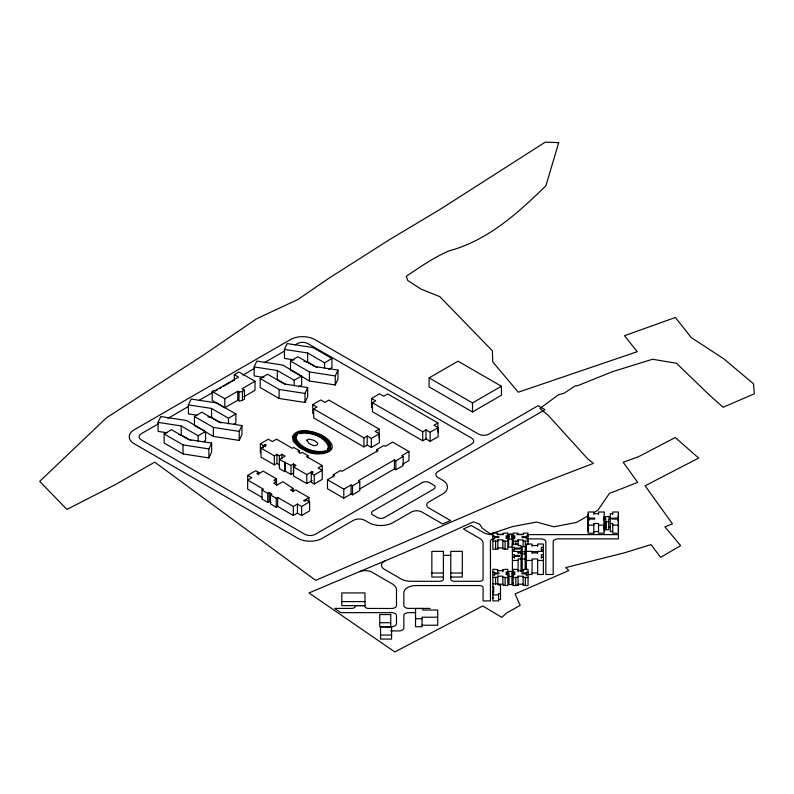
<?xml version="1.0" encoding="UTF-8"?>
<svg xmlns="http://www.w3.org/2000/svg" width="794" height="794" viewBox="0 0 794 794"><rect width="100%" height="100%" fill="white"/><g stroke="black" fill="none" stroke-linecap="round" stroke-linejoin="round"><path stroke-width="1.19" d="M505.083 585.307L502.88 585.307L502.88 576.186L497.808 576.186L497.808 577.298L492.895 577.546M507.783 537.578L507.783 533.002L502.88 533.25L502.88 534.362L497.808 534.362L497.808 533.25L492.895 533.002L492.895 549.259L497.808 549.011L497.808 547.9L502.88 547.9M505.083 549.011L502.88 549.011L502.88 539.88L497.808 539.88L497.808 540.992L492.895 541.24M507.783 573.883L507.783 569.298L502.88 569.546L502.88 570.658L497.808 570.658M525.33 585.307L523.127 585.307L523.127 576.186L518.055 576.186L518.055 577.298L515.842 577.298L515.842 585.555L513.142 585.555L513.142 582.617M502.88 577.298L505.083 577.298L505.083 585.555L507.783 585.555L507.783 574.598L506.106 574.598L506.106 573.913L509.014 573.913L509.014 584.533L511.912 584.533L511.912 573.913L514.82 573.913L514.82 574.598L513.142 574.598L513.142 577.546L515.842 577.546M502.88 540.992L505.083 540.992L505.083 549.259L507.783 549.259L507.783 538.511L506.106 538.511L506.106 537.617L508.666 537.617L508.666 547.126L512.259 547.126L512.259 537.617L514.82 537.617L514.82 538.302L513.142 538.302L513.142 541.24L515.842 541.24M515.842 585.307L518.055 585.307L518.055 584.205L523.127 584.205M523.127 546.758L523.127 539.88L518.055 539.88L518.055 540.992L515.842 540.992L515.842 544.674M328.269 447.727L328.319 446.635M328.22 447.925L327.942 448.679M296.46 436.293L296.37 438.963M167.137 432.79L158.085 431.39L158.085 422.378L160.795 416.532L186.65 420.532L205.577 431.46L205.577 440.481L203.463 441.702M196.932 415.212L188.406 413.892L188.406 404.871L191.116 399.035L216.96 403.034L235.887 413.962L235.887 422.984L233.773 424.204M208.901 457.93L208.901 448.908L211.621 443.072L188.476 439.489L171.534 429.713L164.13 433.981L164.13 443.002L183.057 453.93L208.901 457.93L211.621 452.084L211.621 443.072M263.896 377.438L254.149 375.929L254.149 366.917L256.859 361.072L282.714 365.071L301.641 375.999L301.641 385.021L298.465 386.857M202.847 430.358L213.368 436.432L239.222 440.422L239.222 431.41L241.932 425.564L218.787 421.991L201.845 412.205L194.441 416.483L194.441 425.505L200.753 429.147M239.222 440.422L241.932 434.586L241.932 425.564M294.207 359.94L284.46 358.431L284.46 349.41L287.17 343.574L313.025 347.574L331.952 358.501L331.952 367.523L328.776 369.349M304.965 402.469L304.965 393.447L307.675 387.611L284.54 384.028L267.598 374.252L260.194 378.52L260.194 387.541L279.111 398.469L304.965 402.469L307.675 396.623L307.675 387.611M335.276 384.961L335.276 375.949L337.996 370.103L314.851 366.53L297.909 356.744L290.505 361.022L290.505 370.044L309.432 380.971L335.276 384.961L337.996 379.125L337.996 370.103M296.549 436.095L297.353 434.983M327.862 448.828L327.396 449.473M234.339 380.306L234.339 374.669L238.944 372.009L255.003 381.279L255.003 390.301L244.006 396.643M255.003 381.279L242.011 388.782L244.443 390.182L244.443 399.203C242.587 400.295 239.709 401.833 237.763 400.255L224.811 407.729L212.206 400.444L212.206 391.422L214.052 390.36L214.807 390.797L238.537 377.09L234.339 374.669M158.314 423.887L141.193 433.772A7.364 4.248 0 0 0 141.193 439.787L304.916 534.302A7.364 4.248 0 0 0 315.327 534.302L471.557 444.104A7.364 4.248 0 0 0 471.557 438.099L307.834 343.574A7.364 4.248 0 0 0 297.422 343.574L295.279 344.814M167.951 418.329L188.277 406.588M198.976 400.414L212.891 392.385M215.025 391.144L217.169 389.914M219.313 388.673L221.447 387.442M223.59 386.202L234.29 380.028M242.855 375.086L254.626 368.287M264.253 362.729L284.58 350.988M212.206 391.422L224.811 398.707L237.763 391.234C239.709 392.822 242.587 391.283 244.443 390.182M158.085 422.378L181.231 425.961L198.172 435.737L205.577 431.46M188.406 404.871L211.541 408.453L228.483 418.24L235.887 413.962M254.149 366.917L277.295 370.5L294.237 380.276L301.641 375.999M284.46 349.41L307.606 352.993L324.548 362.779L331.952 358.501M312.747 413.605L312.747 404.593L320.746 399.968L324.915 402.369L328.885 400.077L379.155 429.107L379.155 438.119M379.155 429.107L375.185 431.4L379.353 433.802L379.353 442.824L371.344 447.439L367.185 445.037L363.94 446.913L313.67 417.882L313.67 408.87L316.935 406.985L312.747 404.593M260.353 452.868L260.353 443.846L268.352 439.221L272.402 441.563L276.52 439.181L292.311 448.302L293.76 447.469L299.487 450.774L299.487 453.027M260.353 443.846L263.36 445.583L265.265 444.481L266.308 445.077L261.018 448.134L261.018 457.155L274.347 464.857L276.898 463.388L279.349 464.808M371.532 407.471L371.532 398.449L379.532 393.824L383.701 396.236L387.671 393.943L437.941 422.964L437.941 431.986M261.018 448.134L274.347 455.835L276.898 454.367L279.349 455.786L281.959 454.287L285.195 456.153L279.349 459.528L291.021 465.463L293.572 463.994L296.023 465.413L293.482 466.882L293.482 475.904L306.812 483.596L312.111 480.539M437.941 422.964L433.971 425.256L438.139 427.658L438.139 436.68L430.13 441.305L425.971 438.893L422.726 440.769L372.455 411.749L372.455 402.727L375.721 400.841L371.532 398.449M262.397 497.6L247.659 489.094L247.718 475.358L255.728 470.743L258.735 472.48L258.735 474.733M258.735 472.48L256.829 473.581L257.871 474.177L263.161 471.12L276.501 478.822L276.501 485.581M299.487 450.774L298.038 451.607L300.797 453.205L302.246 452.372L307.973 455.677L307.973 457.93M429.107 377.884L458.029 361.191L501.421 386.241L501.421 395.253L472.499 411.957L429.107 386.906L429.107 377.884L472.499 402.935L501.421 386.241M307.973 455.677L306.524 456.51L322.205 465.562L322.255 479.358L314.245 483.983L311.238 482.246L311.238 473.224L313.154 472.122L312.111 471.527L306.812 474.584L293.482 466.882M279.349 455.786L279.349 468.539L284.599 471.576L285.294 471.17L291.021 474.475L293.572 473.006L293.572 463.994M276.501 478.822L273.95 480.291L276.411 481.71L273.811 483.209L277.037 485.084L282.882 481.71L293.175 488.449L293.175 491.823M271.022 502.582L269.176 501.52L267.737 502.354L262.01 499.049L262.01 490.027L263.449 489.193L247.659 480.072L251.767 477.7L247.718 475.358M262.01 490.027L267.737 493.332L269.176 492.498L271.935 494.086L270.496 494.93L270.496 503.942L276.223 507.247L277.662 506.413L293.343 515.465L297.452 513.093L301.621 515.495L309.63 510.87L309.63 501.858L306.623 500.121L304.707 501.222L303.665 500.617L308.965 497.56L308.965 502.076M313.67 408.87L363.94 437.891L367.185 436.015L371.344 438.427L379.353 433.802M322.205 465.562L318.086 467.934L322.255 470.346L314.245 474.961L311.238 473.224M270.496 494.93L276.223 498.235L277.662 497.401L293.343 506.453L297.452 504.071L301.621 506.483L309.63 501.858M293.175 488.449L290.624 489.918L293.085 491.337L295.626 489.868L308.965 497.56M333.282 476.966L333.282 474.713L340.576 470.505L342.025 471.338L378.123 450.506L376.674 449.662L376.674 451.925M376.674 449.662L383.959 445.454L385.408 446.297L392.653 442.109L408.97 451.528L408.97 460.55L402.757 464.133M359.394 489.164L394.429 468.936L395.878 469.77L403.173 465.562L403.173 456.55L395.878 460.758L394.429 459.925L358.332 480.757L359.781 481.601L359.781 490.613L352.496 494.821L351.047 493.987L343.802 498.175L327.485 488.757L327.485 479.735L334.731 475.546L333.282 474.713M372.455 402.727L422.726 431.747L425.971 429.882L430.13 432.283L438.139 427.658M327.485 479.735L343.802 489.154L351.047 484.965L352.496 485.809L359.781 481.601M408.97 451.528L401.724 455.716L403.173 456.55M588.265 515.733L576.543 522.402L553.855 526.799L536.575 522.065L512.706 526.551L490.374 533.945L482.176 528.109L479.616 524.179L473.462 521.827L419.877 546.163L308.965 592.949L394.836 651.914L482.762 605.971L501.798 617.385L506.562 613.028L520.179 605.336L515.048 593.922L568.782 570.588L565.785 567.591L624.501 552.793L651.001 544.595L660.588 557.319L680.647 545.657L664.915 526.849L672.449 523.841L645.075 485.799L698.66 458.078L675.237 437.534L638.406 456.768L623.181 462.257L637.681 482.385L609.415 493.451L597.852 510.274L593.594 512.706M297.859 433.742L299.417 433.117A8.506 4.913 0 0 1 300.668 432.809C312.409 429.048 340.576 445.652 324.339 451.776M325.203 450.883C316.727 453.334 300.986 448.898 296.41 439.102M299.834 433.633C310.226 431.817 324.041 436.025 328.289 446.347M324.021 451.846C314.89 453.493 291.835 447.002 296.291 434.923A7.424 4.288 0 0 1 297.611 433.881M390.668 630.932L398.965 630.912A4.913 2.839 0 0 0 403.848 628.084L403.848 615.499A4.913 2.839 0 0 1 408.761 612.66L415.629 612.66M593.793 513.688L598.537 513.688M612.74 513.688L610.278 513.688L610.278 518.264M588.106 514.016L588.106 531.196M618.417 514.016L618.417 531.196M588.106 517.023L588.801 517.023L588.801 520.457M604.224 517.013L603.529 517.013L603.529 518.055L605.455 518.055L605.455 516.566L609.058 516.566L609.058 518.055L610.278 518.055M618.417 517.013L617.722 517.013L617.722 520.457M588.801 518.125L594.775 518.125L594.775 519.077L588.801 519.077M617.722 518.125L611.757 518.125L611.757 519.068L617.722 519.068M588.106 520.179L588.801 520.179M617.722 520.179L618.417 520.179M605.802 521.737L608.71 521.737M604.224 521.976L604.224 531.196M593.793 514.304L593.793 512.011L588.106 512.011L588.106 533.211L593.793 533.201L593.793 523.514L598.537 523.514L598.537 533.201L604.224 533.201L604.224 520.179L603.529 520.179L603.529 519.147L605.802 519.147L605.802 529.757L608.71 529.757L608.71 519.147L610.278 519.147L610.278 531.533L612.74 531.533M610.278 523.514L612.74 523.514L612.74 533.201L618.417 533.201L618.417 512.011L612.74 512.011L612.74 514.304M588.106 525.033L588.801 525.033M588.106 525.191L593.793 525.191L593.793 523.514M598.537 525.191L604.224 525.191M612.74 525.191L618.417 525.191M603.529 527.156L605.802 527.156M608.71 527.156L610.278 527.156M588.106 528.199L588.801 528.199M603.529 528.199L604.224 528.199M598.537 531.533L593.793 531.533L593.793 533.201M497.074 534.62L503.267 534.62M508.22 534.62L513.172 534.62M516.884 534.62L523.077 534.62M528.03 534.62L618.417 534.62L618.417 538.878L558.103 538.878A4.913 2.839 0 0 0 553.19 541.707L553.19 574.479L545.825 574.479L545.825 541.707A4.913 2.839 0 0 0 540.922 538.878L527.375 538.878M507.783 535.732L506.106 535.732L506.106 536.625L509.014 536.625M513.142 535.732L514.82 535.732L514.82 536.625L511.912 536.625M492.895 535.94L494.573 535.94L494.573 538.987M528.03 535.94L526.353 535.94L526.353 538.987M494.573 536.694L498.91 536.694L498.91 537.548L494.573 537.548M526.353 536.694L522.015 536.694L522.015 537.548L526.353 537.548M492.895 538.302L494.573 538.302M526.353 538.302L528.03 538.302M508.666 539.106L512.259 539.106M523.127 540.992L525.33 540.992L525.33 548.118M505.083 541.24L507.783 541.24M525.33 541.24L528.03 541.24M518.135 544.277L512.408 544.029L512.408 573.318M532.079 545.528L537.647 545.528M512.408 547.344L514.373 547.344L514.373 550.391M543.374 547.344L541.409 547.344L541.409 550.788M520.08 547.9L522.115 547.9M526.353 548.029L525.479 548.029L525.479 546.55L521.876 546.55L521.876 548.029L521.043 548.029L521.043 545.528L518.135 545.528L518.055 539.88M514.373 548.108L519.484 548.108L519.484 549.051L514.373 549.051M512.408 549.805L514.373 549.805M541.409 549.914L543.374 549.914M512.408 551.364L521.043 551.622M526.353 551.364L532.079 551.364L532.079 553.12M543.374 551.364L537.647 551.364L537.647 553.12M522.224 551.721L525.132 551.721M532.079 551.622L537.647 551.622M518.135 552.862L521.043 552.862M532.079 552.862L537.647 552.862M512.408 554.678L514.373 554.678L514.373 558.182M543.374 554.678L541.409 554.678L541.409 558.182M443.399 555.373L450.764 555.373M514.373 555.433L519.484 555.433L519.484 556.376L514.373 556.376M526.353 555.363L525.479 555.363L525.479 553.875L521.876 553.875L521.876 555.363L521.043 555.363L521.043 549.12L522.224 549.12L522.224 555.155M512.408 557.14L514.373 557.14M541.409 557.239L543.374 557.239M521.043 558.956L518.135 558.956L518.055 571.839M522.224 559.045L525.132 559.045M512.408 560.455L518.135 560.455M526.353 560.455L532.079 560.455M537.647 560.455L543.374 560.455M518.055 569.546L513.142 569.298L513.142 573.883M521.043 570.479L522.224 570.479M518.055 570.658L523.127 570.658M507.783 572.027L506.106 572.027L506.106 572.921L508.666 572.921M513.142 572.027L514.82 572.027L514.82 572.921L512.259 572.921M492.895 572.236L494.573 572.236L494.573 575.68M528.03 572.236L526.353 572.236L526.353 575.68M431.857 573.02L443.399 573.02M450.764 573.02L462.307 573.02M494.573 573L498.91 573L498.91 573.844L494.573 573.844M526.353 573L522.015 573L522.015 573.844L526.353 573.844M532.079 572.98L537.647 572.98M527.504 574.479L532.079 574.479L532.079 558.956L537.647 558.956L537.647 574.479L543.374 574.479L543.374 544.029L537.647 544.029L537.647 546.322M492.895 574.598L494.573 574.598M526.353 574.598L528.03 574.598M509.014 576.513L511.912 576.513M443.399 577.03L431.857 577.03L431.857 551.364L443.399 551.364L443.399 579.183A3.682 2.124 0 0 1 439.717 581.307L411.034 581.307A13.716 7.92 0 0 1 400.732 578.747L384.306 569.268A9.816 5.667 0 0 1 385.457 560.683M450.764 577.03L462.307 577.03L462.307 551.364L450.764 551.364L450.764 579.183A3.682 2.124 0 0 0 454.446 581.307L479.397 581.307A3.682 2.124 0 0 0 483.08 579.183L483.08 543.285A12.267 7.086 0 0 0 479.487 538.272L463.408 528.993L471.239 525.499L483.447 532.546A12.267 7.086 0 0 0 492.121 534.62M523.127 577.298L525.33 577.298L525.33 585.555L528.03 585.555L528.03 569.298L523.127 569.546L523.127 571.839M505.083 577.546L507.783 577.546M525.33 577.546L528.03 577.546M492.895 583.798L498.543 583.798L498.543 585.099L500.508 585.099L500.508 599.599L498.543 599.599M502.88 584.205L497.808 584.205L497.808 576.186M492.895 586.865L493.709 586.865L493.709 591.818L492.895 591.818M492.895 592.88L493.709 592.88M500.508 593.584L498.543 593.584L498.543 600.899L492.895 600.899L492.895 569.298L497.808 569.546L497.808 571.839M492.895 594.885L498.543 594.885M492.895 597.832L493.709 597.832M341.787 601.604L364.982 601.604M430.199 608.412L408.761 608.412A4.913 2.839 0 0 1 403.848 605.584L403.848 592.642A12.267 7.086 0 0 1 416.125 585.555L479.397 585.555A3.682 2.124 0 0 1 483.08 587.679L483.08 600.899L490.444 600.899L490.444 541.002A3.682 2.124 0 0 1 493.57 538.898M437.712 617.216L422.011 617.216L422.011 626.744L415.54 626.744L415.54 608.522L422.825 608.522L422.835 610.03L437.712 610.03L437.712 625.225L422.011 625.225M415.54 618.725L422.011 618.725M379.711 622.685L390.757 622.685M380.534 635.061L391.581 635.061M385.924 626.684L391.581 626.694A4.913 2.839 0 0 0 396.484 623.866L396.484 615.499A4.913 2.839 0 0 0 391.581 612.66L340.884 612.66L334.691 608.412L351.474 608.432A3.682 2.124 0 0 0 355.156 606.308L355.166 605.604L364.982 605.614L364.982 592.919L341.787 592.919L341.787 605.614L364.982 605.614L364.982 606.318A3.682 2.124 0 0 0 368.654 608.452L391.571 608.472A4.913 2.839 0 0 0 396.484 605.643L396.484 589.585A15.304 8.833 0 0 0 393.159 584.424L372.118 572.256A9.816 5.667 0 0 0 359.384 571.68M303.953 361.449L307.606 362.014L317.134 367.513M290.505 361.022L309.432 371.949L335.276 375.949M260.194 378.52L279.111 389.447L304.965 393.447M207.889 416.91L211.541 417.475L221.069 422.974M194.441 416.483L213.368 427.41L239.222 431.41M178.799 434.596L181.231 434.973L190.758 440.472M164.13 433.981L183.057 444.908L208.901 448.908M285.761 384.405L277.295 379.512L277.295 370.5M605.921 521.737L605.921 529.757M604.224 517.738L604.224 512.011L598.537 512.011L598.537 514.304M532.079 546.322L532.079 544.029L526.353 544.029L526.353 548.614M528.03 544.674L528.03 533.002L523.127 533.25L523.127 534.362L518.055 534.362L518.055 533.25L513.142 533.002L513.142 537.578M526.353 555.413L526.353 549.12L525.132 549.12L525.132 555.155M526.353 569.804L526.353 556.455L525.132 556.455L525.132 569.566M522.224 570.737L522.224 556.455L521.043 556.455L521.043 571.809M518.135 551.612L518.135 553.12M518.055 576.186L518.055 585.307M513.142 538.302L513.142 544.674M513.142 574.598L513.142 585.555M512.259 573.725L512.259 571.442L508.666 571.442L508.666 573.725M511.912 537.459L511.912 534.025L509.014 534.025L509.014 537.459M502.88 569.546L502.88 571.839M497.808 539.88L497.808 549.011M495.595 540.992L495.595 549.259M495.595 577.298L495.595 584.414M472.499 402.935L472.499 411.957M430.13 432.283L430.13 441.305M425.971 429.882L425.971 438.893M422.726 431.747L422.726 440.769M395.878 460.758L395.878 469.77M394.429 459.925L394.429 468.936M371.344 438.427L371.344 447.439M367.185 436.015L367.185 445.037M363.94 437.891L363.94 446.913M352.496 485.809L352.496 494.821M351.047 484.965L351.047 493.987M343.802 489.154L343.802 498.175M324.548 362.779L324.548 368.416M314.245 474.961L314.245 483.983M312.111 471.527L312.111 473.78M309.432 371.949L309.432 380.971M307.606 352.993L307.606 362.014M306.812 474.584L306.812 483.596M301.621 506.483L301.621 515.495M297.452 504.071L297.452 513.093M294.237 380.276L294.237 385.914M293.343 506.453L293.343 515.465M291.021 465.463L291.021 474.475M285.294 462.158L285.294 471.17M284.599 462.555L284.599 471.576M281.959 454.287L281.959 458.793M279.111 389.447L279.111 398.469M277.662 497.401L277.662 506.413M276.898 454.367L276.898 463.388M276.223 498.235L276.223 507.247M274.347 455.835L274.347 464.857M269.176 492.498L269.176 501.52M267.737 493.332L267.737 502.354M265.265 444.481L265.265 446.734M263.36 445.583L263.36 447.836M242.408 391.353L242.408 400.375M239.093 391.869L238.974 400.95M237.763 391.234L237.763 400.255M228.483 418.24L228.483 423.877M224.811 398.707L224.811 407.729M213.368 427.41L213.368 436.432M211.541 408.453L211.541 417.475M198.172 435.737L198.172 441.375M183.057 444.908L183.057 453.93M181.231 425.961L181.231 434.973M330.294 446.972C329.947 439.013 313.799 431.102 302.891 431.966A12.754 7.364 0 0 0 302.445 431.996L301.631 432.075A11.047 6.382 0 0 0 300.847 432.184L300.628 432.224A9.994 5.766 0 0 0 299.824 432.383L299.159 432.551A8.466 4.893 0 0 0 297.115 433.365L296.936 433.464A8.406 4.853 0 0 0 295.418 434.665C289.919 446.029 314.047 454.813 324.736 452.292A8.545 4.933 0 0 0 329.302 449.841L330.294 447.052M293.254 437.633C297.522 451.012 318.632 457.731 330.185 450.059C335.326 434.973 297.323 423.678 293.254 437.633M306.702 440.204L308.876 443.251A13.697 7.91 0 0 0 311.208 444.541C314.255 447.201 321.123 444.68 315.655 441.434A13.697 7.91 0 0 0 313.322 440.144L309.005 439.112L306.702 440.204M292.371 436.66L293.224 441.146L298.475 446.794A36.038 20.803 0 0 0 304.559 450.307C314.464 457.969 345.261 453.285 326.066 437.891A36.038 20.803 0 0 0 319.972 434.378C311.853 431.142 297.472 426.983 292.371 436.66M558.688 142.682L545.944 185.707C518.016 213.07 487.744 240.503 449.017 250.884C433.723 257.405 420.135 267.062 406.329 276.203L407.729 280.471L421.197 289.175L439.787 296.619L492.359 350.799L492.727 361.836L518.274 392.226L637.235 351.692L624.501 335.713L675.376 317.491L691.266 337.569L724.068 359.047L753.496 383.81L754.3 393.834L723.116 407.272L709.866 395.481L676.478 363.275L652.539 359.255L612.422 371.681L577.943 385.586L574.935 386.053L563.879 393.367L558.46 394.807L539.94 408.453L547.999 415.133L587.679 458.833L593.455 463.359L538.62 484.449L315.655 580.335L154.711 462.138L115.765 484.37L66.934 509.43L39.7 481.363L106.465 417.793L203.84 354.819L256.621 318.761L297.909 299.487L329.242 278.019L388.981 239.977L440.303 209.249L545.359 142.086L558.688 142.682M290.485 339.564L134.255 429.762A17.18 9.915 0 0 0 134.255 443.786L297.968 538.312A17.18 9.915 0 0 0 322.265 538.312L353.34 520.378A8.178 4.724 0 0 1 364.903 520.378L368.773 522.611A17.18 9.915 0 0 0 393.07 522.611L411.461 511.991A7.364 4.248 0 0 1 421.872 511.991L442.635 523.971L450.595 520.556L428.82 507.981A7.364 4.248 0 0 1 428.82 501.967L442.417 494.116A17.18 9.915 0 0 0 442.417 480.092L437.97 477.522A7.364 4.248 0 0 1 437.97 471.517L545.041 409.694L538.094 405.694L488.906 434.09A7.364 4.248 0 0 1 478.494 434.09L314.781 339.564A17.18 9.915 0 0 0 290.485 339.564M422.348 482.534L373.001 511.028A4.913 2.839 0 0 0 373.001 515.028L377.448 517.599A4.913 2.839 0 0 0 384.385 517.599L433.732 489.104A4.913 2.839 0 0 0 433.732 485.104L429.296 482.534A4.913 2.839 0 0 0 422.348 482.534M390.757 614.546L379.711 614.566L379.711 626.694L390.757 626.694L390.757 614.546M391.581 626.923L380.534 626.932L380.534 639.071L391.581 639.071L391.581 626.923"/></g></svg>
